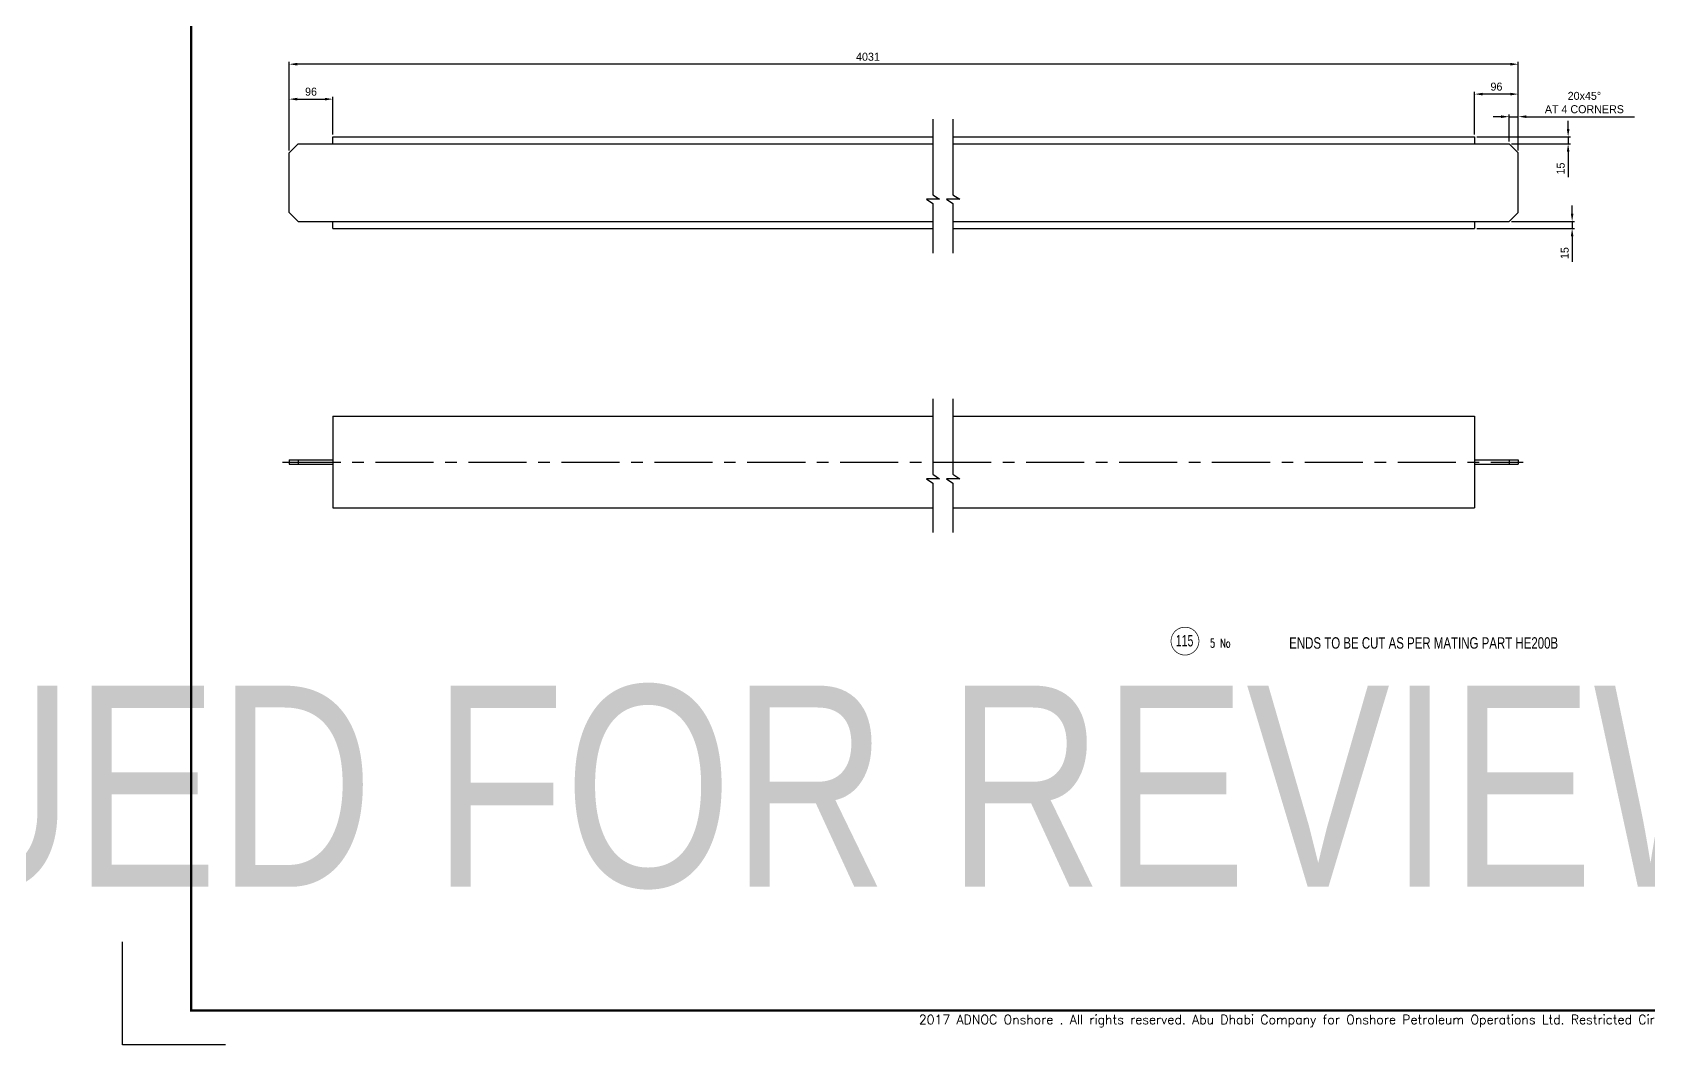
# Model space of a CAD drawing. Header units: millimetres. Extents: x 0 to 16187, y -20471 to 6290.
# Drawn here: x 14089 to 14796, y 1477 to 1920 of the extents above; entities that cross this region are included whole.
import ezdxf
from ezdxf.enums import TextEntityAlignment as Align

# ---------------------------------------------------------------- set-up
doc = ezdxf.new("R2018")
doc.units = ezdxf.units.MM
doc.header["$PDSIZE"] = -1
doc.linetypes.add('CENTERX2', pattern=[20.32, 12.7, -2.54, 2.54, -2.54])
doc.layers.add('BORDER1', color=3, linetype='Continuous')
doc.layers.add('BORDER2', color=7, linetype='Continuous')
doc.styles.add('MtXpl_txt_shx', font='txt.shx', dxfattribs={"height": 0.2})
doc.styles.add('ROMANC', font='ROMANC', dxfattribs={"height": 5})
doc.styles.add('ROMANS', font='ROMANS.shx', dxfattribs={"width": 0.8})
doc.styles.add('ROMANT', font='ROMANT', dxfattribs={"height": 4})
doc.styles.add('SLDTEXTSTYLE0', font='TXT', dxfattribs={"width": 0.75})
doc.styles.add('SLDTEXTSTYLE2', font='TXT', dxfattribs={"width": 0.686449})
doc.dimstyles.new('AM_ISO', dxfattribs={"dimtxt": 3.5, "dimasz": 3.5, "dimexe": 1, "dimexo": 1, "dimgap": 1.5, "dimtad": 1, "dimdsep": 46, "dimtxsty": 'Standard', "dimcen": 0, "dimclrd": 1, "dimclre": 1, "dimclrt": 1, "dimadec": 0, "dimazin": 2, "dimtp": 0.1, "dimtm": 0.1, "dimtfac": 0.71, "dimtdec": 3, "dimtmove": 0, "dimatfit": 3, "dimfxl": 1, "dimlwd": -1, "dimlwe": -1, "dimarcsym": 1})

# ---------------------------------------------------------------- blocks, each defined once
blk = doc.blocks.new('*U609')
at = {"layer": 'BORDER1', "color": 154, "true_color": 0x1859a9, "const_width": 1}
blk.add_lwpolyline([(1.81, 811), (1144, 811), (1144, 0), (0, 0), (0, 811)], close=True, dxfattribs=at)
at = {"layer": 'BORDER2'}
blk.add_lwpolyline([(15, -15), (-30, -15), (-30, 30)], dxfattribs=at)
at = {"layer": 'BORDER2', "color": 154, "true_color": 0x1859a9, "style": 'ROMANS'}
blk.add_text('2017 ADNOC Onshore . All rights reserved. Abu Dhabi Company for Onshore Petroleum Operations Ltd. Restricted Circulation', height=4, dxfattribs=at).set_placement((489.5, -2), align=Align.TOP_CENTER)
at = {"layer": 'BORDER2', "flags": 8}
for tag, height, style, p in [('REV-A', 3.24, 'ROMANS', (986.93, 140.25)), ('RE-A', 8.06, 'ROMANT', (1084.63, 7.17))]:
    blk.add_attdef(tag, text='', height=height, dxfattribs=dict(at, style=style)).set_placement(p, align=Align.CENTER)
at = {"layer": 'BORDER2', "style": 'ROMANS', "width": 3.830216}
blk.add_attdef('DATE-A', text='', height=3.24, dxfattribs=at).set_placement((995.51, 140.25), (1008.51, 140.25), align=Align.FIT)
at = {"layer": 'BORDER2'}
for tag, height, style, p in [('DRN-A', 3.24, 'ROMANS', (1018.38, 140.25)), ('CHD-A', 3.24, 'ROMANS', (1032.35, 140.25)), ('APD-A', 3.24, 'ROMANS', (1046.64, 140.25)), ('CONS_CONT_VEND', 4.2, 'ROMANC', (1061.39, 72.83))]:
    blk.add_attdef(tag, text='', height=height, dxfattribs=dict(at, style=style)).set_placement(p, align=Align.CENTER)
at = {"layer": 'BORDER2', "style": 'ROMANS', "width": 0.8}
for tag, p, height in [('1:X', (997.23, 122.55), 3.5), ('LOC', (1042.74, 122.55), 3.5), ('PROJ_NO', (1118.64, 122.55), 3.5), ('CONS_DRG_NO', (1011, 63), 3)]:
    blk.add_attdef(tag, p, '', height=height, dxfattribs=at)
at = {"layer": 'BORDER2', "lineweight": 30, "width": 0.8, "flags": 104}
blk.add_attdef('COMMENTS-A', text='', height=2.2, dxfattribs=at).set_placement((1055.21, 142.07), align=Align.MIDDLE_LEFT)
at = {"layer": 'BORDER2', "style": 'ROMANS', "width": 0.8}
for tag, p in [('PROJECT_TITLE_1', (1061.07, 55.35)), ('PROJECT_TITLE_2', (1061.07, 49.3))]:
    blk.add_attdef(tag, text='', height=3.5, dxfattribs=at).set_placement(p, align=Align.MIDDLE)
at = {"layer": 'BORDER2', "style": 'ROMANT', "width": 0.8}
for tag, p in [('DRG_TITLE_1', (1061.07, 36.31)), ('DRG_TITLE_2', (1061.07, 28.31)), ('DRG_TITLE_3', (1061.07, 20.31))]:
    blk.add_attdef(tag, text='', height=5, dxfattribs=at).set_placement(p, align=Align.CENTER)
at = {"layer": 'BORDER2', "style": 'ROMANT'}
for tag, p in [('AR', (995, 7.17)), ('PA', (1011.74, 7.17)), ('DC', (1028.45, 7.17)), ('TS', (1120.84, 7.17))]:
    blk.add_attdef(tag, p, '', height=8.06, dxfattribs=at)
for tag, p in [('SRNO', (1074.7, 7.17)), ('SH', (1115.8, 7.18))]:
    blk.add_attdef(tag, text='', height=8.06, dxfattribs=at).set_placement(p, align=Align.RIGHT)
at = {"layer": 'BORDER2', "style": 'ROMANS', "flags": 2}
blk.add_attdef('TB_VERSION', text='', height=2, dxfattribs=at).set_placement((1, -1), align=Align.TOP_LEFT)
blk = doc.blocks.new('*D5229')
at = {"color": 1, "linetype": 'ByBlock'}
for p, q in [((14201.61, 1868.1), (14201.61, 1906.91)), ((14735.58, 1905.91), (14205.11, 1905.91)), ((14739.08, 1868.1), (14739.08, 1906.91))]:
    blk.add_line(p, q, dxfattribs=at)
at = {"color": 1}
for points in [[(14205.11, 1906.5), (14205.11, 1905.33), (14201.61, 1905.91)], [(14735.58, 1905.33), (14735.58, 1906.5), (14739.08, 1905.91)]]:
    blk.add_solid(points, dxfattribs=at)
at = {"layer": 'Defpoints', "color": 0}
for p in [(14201.61, 1905.91), (14201.61, 1867.1), (14739.08, 1867.1)]:
    blk.add_point(p, dxfattribs=at)
at = {"color": 1, "insert": (14454.7, 1909.16), "char_height": 3.5, "attachment_point": 5}
blk.add_mtext('4031', dxfattribs=at)
blk = doc.blocks.new('*D5230')
at = {"color": 1, "linetype": 'ByBlock'}
for p, q in [((14719.98, 1875.1), (14719.98, 1893.84)), ((14735.58, 1892.84), (14723.48, 1892.84)), ((14739.08, 1868.1), (14739.08, 1893.84))]:
    blk.add_line(p, q, dxfattribs=at)
at = {"color": 1}
for points in [[(14723.48, 1893.42), (14723.48, 1892.25), (14719.98, 1892.84)], [(14735.58, 1892.25), (14735.58, 1893.42), (14739.08, 1892.84)]]:
    blk.add_solid(points, dxfattribs=at)
at = {"layer": 'Defpoints', "color": 0}
for p in [(14719.98, 1892.84), (14719.98, 1874.1), (14739.08, 1867.1)]:
    blk.add_point(p, dxfattribs=at)
at = {"color": 1, "insert": (14729.53, 1896.09), "char_height": 3.5, "attachment_point": 5}
blk.add_mtext('96', dxfattribs=at)
blk = doc.blocks.new('*D5231')
at = {"color": 1, "linetype": 'ByBlock'}
for p, q in [((14201.61, 1868.1), (14201.61, 1891.63)), ((14205.11, 1890.63), (14217.21, 1890.63)), ((14220.71, 1875.1), (14220.71, 1891.63))]:
    blk.add_line(p, q, dxfattribs=at)
at = {"color": 1}
for points in [[(14205.11, 1891.22), (14205.11, 1890.05), (14201.61, 1890.63)], [(14217.21, 1890.05), (14217.21, 1891.22), (14220.71, 1890.63)]]:
    blk.add_solid(points, dxfattribs=at)
at = {"layer": 'Defpoints', "color": 0}
for p in [(14220.71, 1890.63), (14220.71, 1874.1), (14201.61, 1867.1)]:
    blk.add_point(p, dxfattribs=at)
at = {"color": 1, "insert": (14211.16, 1893.88), "char_height": 3.5, "attachment_point": 5}
blk.add_mtext('96', dxfattribs=at)
blk = doc.blocks.new('*D5246')
at = {"color": 1, "linetype": 'ByBlock'}
for p, q in [((14731.58, 1882.96), (14728.08, 1882.96)), ((14735.08, 1872.1), (14735.08, 1883.96)), ((14735.08, 1882.96), (14739.08, 1882.96)), ((14739.08, 1868.1), (14739.08, 1883.96)), ((14742.58, 1882.96), (14789.91, 1882.96))]:
    blk.add_line(p, q, dxfattribs=at)
at = {"color": 1}
for points in [[(14731.58, 1882.38), (14731.58, 1883.54), (14735.08, 1882.96)], [(14742.58, 1883.54), (14742.58, 1882.38), (14739.08, 1882.96)]]:
    blk.add_solid(points, dxfattribs=at)
at = {"layer": 'Defpoints', "color": 0}
for p in [(14739.08, 1882.96), (14735.08, 1871.1), (14739.08, 1867.1)]:
    blk.add_point(p, dxfattribs=at)
at = {"color": 1, "insert": (14767.99, 1889.13), "char_height": 3.5, "attachment_point": 5}
blk.add_mtext('20x45%%D\\PAT 4 CORNERS', dxfattribs=at)
blk = doc.blocks.new('*D5566')
at = {"color": 1, "linetype": 'ByBlock'}
for p, q in [((14760.88, 1877.6), (14760.88, 1881.1)), ((14720.98, 1874.1), (14761.88, 1874.1)), ((14760.88, 1874.1), (14760.88, 1871.1)), ((14736.08, 1871.1), (14761.88, 1871.1)), ((14760.88, 1867.6), (14760.88, 1856.43))]:
    blk.add_line(p, q, dxfattribs=at)
at = {"color": 1}
for points in [[(14760.3, 1877.6), (14761.47, 1877.6), (14760.88, 1874.1)], [(14761.47, 1867.6), (14760.3, 1867.6), (14760.88, 1871.1)]]:
    blk.add_solid(points, dxfattribs=at)
at = {"layer": 'Defpoints', "color": 0}
for p in [(14719.98, 1874.1), (14735.08, 1871.1), (14760.88, 1871.1)]:
    blk.add_point(p, dxfattribs=at)
at = {"color": 1, "insert": (14757.63, 1860.27), "char_height": 3.5, "attachment_point": 5, "rotation": 90}
blk.add_mtext('15', dxfattribs=at)
blk = doc.blocks.new('*D5567')
at = {"color": 1, "linetype": 'ByBlock'}
for p, q in [((14762.63, 1840.6), (14762.63, 1844.1)), ((14720.98, 1834.1), (14763.63, 1834.1)), ((14736.08, 1837.1), (14763.63, 1837.1)), ((14762.63, 1837.1), (14762.63, 1834.1)), ((14762.63, 1830.6), (14762.63, 1819.43))]:
    blk.add_line(p, q, dxfattribs=at)
at = {"color": 1}
for points in [[(14762.05, 1840.6), (14763.21, 1840.6), (14762.63, 1837.1)], [(14763.21, 1830.6), (14762.05, 1830.6), (14762.63, 1834.1)]]:
    blk.add_solid(points, dxfattribs=at)
at = {"layer": 'Defpoints', "color": 0}
for p in [(14719.98, 1834.1), (14735.08, 1837.1), (14762.63, 1834.1)]:
    blk.add_point(p, dxfattribs=at)
at = {"color": 1, "insert": (14759.38, 1823.27), "char_height": 3.5, "attachment_point": 5, "rotation": 90}
blk.add_mtext('15', dxfattribs=at)

msp = doc.modelspace()

# ---------------------------------------------------------------- linework, layer by layer
for p, q in [((14483.07633, 1881.80155), (14483.07633, 1848.77717)), ((14491.86722, 1881.80155), (14491.86722, 1848.77717)), ((14205.61445, 1871.10053), (14201.61445, 1867.10053)), ((14735.07553, 1871.10053), (14739.07553, 1867.10053)), ((14486.02762, 1846.80617), (14480.27442, 1846.80617)), ((14480.27442, 1846.80617), (14483.07633, 1844.92446)), ((14483.07633, 1848.77717), (14486.02762, 1846.80617)), ((14483.07633, 1844.92446), (14483.07633, 1823.27659)), ((14494.81852, 1846.80617), (14489.06531, 1846.80617)), ((14489.06531, 1846.80617), (14491.86722, 1844.92446)), ((14491.86722, 1848.77717), (14494.81852, 1846.80617)), ((14491.86722, 1844.92446), (14491.86722, 1823.27659)), ((14205.61445, 1837.10053), (14201.61445, 1841.10053)), ((14735.07553, 1837.10053), (14739.07553, 1841.10053)), ((14483.07633, 1759.58058), (14483.07633, 1726.5562)), ((14491.86722, 1759.58058), (14491.86722, 1726.5562)), ((14205.61445, 1732.77956), (14205.61445, 1730.97956)), ((14735.07553, 1732.77956), (14735.07553, 1730.97956)), ((14486.02762, 1724.5852), (14480.27442, 1724.5852)), ((14480.27442, 1724.5852), (14483.07633, 1722.70349)), ((14483.07633, 1726.5562), (14486.02762, 1724.5852)), ((14494.81852, 1724.5852), (14489.06531, 1724.5852)), ((14489.06531, 1724.5852), (14491.86722, 1722.70349)), ((14491.86722, 1726.5562), (14494.81852, 1724.5852)), ((14483.07633, 1722.70349), (14483.07633, 1701.05562)), ((14491.86722, 1722.70349), (14491.86722, 1701.05562))]:
    msp.add_line(p, q)
at = {"color": 7, "linetype": 'Continuous', "lineweight": 25}
for p, q in [((14220.71445, 1871.10053), (14220.71445, 1874.10053)), ((14220.71445, 1874.10053), (14483.07633, 1874.10053)), ((14491.86722, 1874.10053), (14719.97553, 1874.10053)), ((14719.97553, 1874.10053), (14719.97553, 1871.10053)), ((14201.61445, 1841.10053), (14201.61445, 1867.10053)), ((14205.61445, 1871.10053), (14220.71445, 1871.10053)), ((14220.71445, 1871.10053), (14483.07633, 1871.10053)), ((14491.86722, 1871.10053), (14719.97553, 1871.10053)), ((14719.97553, 1871.10053), (14735.07553, 1871.10053)), ((14739.07553, 1841.10053), (14739.07553, 1867.10053)), ((14205.61445, 1837.10053), (14220.71445, 1837.10053)), ((14220.71445, 1834.10053), (14220.71445, 1837.10053)), ((14220.71445, 1837.10053), (14483.07633, 1837.10053)), ((14220.71445, 1834.10053), (14483.07633, 1834.10053)), ((14491.86722, 1837.10053), (14719.97553, 1837.10053)), ((14491.86722, 1834.10053), (14719.97553, 1834.10053)), ((14719.97553, 1837.10053), (14719.97553, 1834.10053)), ((14719.97553, 1837.10053), (14735.07553, 1837.10053)), ((14220.71445, 1751.87956), (14220.71445, 1731.87956)), ((14220.71445, 1751.87956), (14483.07633, 1751.87956)), ((14491.86722, 1751.87956), (14719.97553, 1751.87956)), ((14719.97553, 1751.87956), (14719.97553, 1731.87956)), ((14201.61445, 1732.77956), (14201.61445, 1731.87956)), ((14201.61445, 1732.77956), (14220.71445, 1732.77956)), ((14201.61445, 1731.87956), (14201.61445, 1730.97956)), ((14220.71445, 1731.87956), (14220.71445, 1711.87956)), ((14719.97553, 1732.77956), (14739.07553, 1732.77956)), ((14719.97553, 1731.87956), (14719.97553, 1711.87956)), ((14739.07553, 1732.77956), (14739.07553, 1731.87956)), ((14739.07553, 1731.87956), (14739.07553, 1730.97956)), ((14201.61445, 1730.97956), (14220.71445, 1730.97956)), ((14719.97553, 1730.97956), (14739.07553, 1730.97956)), ((14220.71445, 1711.87956), (14483.07633, 1711.87956)), ((14491.86722, 1711.87956), (14719.97553, 1711.87956))]:
    msp.add_line(p, q, dxfattribs=at)
at = {"color": 3, "linetype": 'CENTERX2', "lineweight": 25, "ltscale": 2}
msp.add_line((14198.73295, 1731.87956), (14741.23235, 1731.87956), dxfattribs=at)
at = {"color": 2, "const_width": 0.3125}
msp.add_lwpolyline([(14587.23656, 1653.53053, -1), (14599.42406, 1653.53053, -1)], format="xyb", close=True, dxfattribs=at)

# ---------------------------------------------------------------- block references
at = {"layer": 'BORDER1'}
ref = msp.add_blockref('*U609', (12832.62266, 1491.98256), dxfattribs=at)
lines = msp.add_mtext('\\W0.80000;ISSUED FOR REVIEW\\P', dxfattribs={"layer": 'BORDER2', "insert": (13887.83262, 1634.05699), "char_height": 88, "attachment_point": 1})
ref.add_attrib('COMMENTS-A', '', (13887.83262, 1634.05699), dxfattribs={"flags": 104}).embed_mtext(lines)
msp.add_blockref('*U609', (14158.80044, 1491.98256), dxfattribs=at)

# ---------------------------------------------------------------- texts
at = {"color": 2, "lineweight": 25, "style": 'SLDTEXTSTYLE2', "width": 0.686449}
msp.add_text('115', height=5, dxfattribs=at).set_placement((14593.16383, 1653.7235), align=Align.MIDDLE_CENTER)
at = {"color": 2, "lineweight": 25, "style": 'MtXpl_txt_shx', "width": 0.6875}
msp.add_text('5 No', height=3.75, dxfattribs=at).set_placement((14604.27479, 1650.77794))
at = {"style": 'SLDTEXTSTYLE0', "width": 0.75}
msp.add_text('ENDS TO BE CUT AS PER MATING PART HE200B', height=5, dxfattribs=at).set_placement((14638.9057, 1650.22804))

# ---------------------------------------------------------------- dimensions: what is measured, and where the dimension line sits
dim = msp.add_linear_dim(base=(14201.61445, 1905.91239), p1=(14739.07553, 1867.10053), p2=(14201.61445, 1867.10053), text='4031', dimstyle='AM_ISO', override={"dimtxt": 3.5, "dimlfac": 5})
dim.commit()
dim.dimension.update_dxf_attribs({"geometry": '*D5229', "text_midpoint": (14454.69657, 1905.91239), "dimtype": 160})
for base, p1, p2, picture, middle in [((14220.7144505571, 1890.632864731), (14201.6144505571, 1867.1005256044), (14220.7144505571, 1874.1005256044), '*D5231', (14211.1644505571, 1893.882864731)), ((14719.9755322937, 1892.837211686), (14739.0755322937, 1867.1005256044), (14719.9755322937, 1874.1005256044), '*D5230', (14729.5255322937, 1896.087211686))]:
    dim = msp.add_linear_dim(base=base, p1=p1, p2=p2, dimstyle='AM_ISO', override={"dimtxt": 3.5, "dimdec": 0, "dimlfac": 5})
    dim.commit()
    dim.dimension.update_dxf_attribs({"geometry": picture, "text_midpoint": middle})
dim = msp.add_linear_dim(base=(14739.07553, 1882.96056), p1=(14735.07553, 1871.10053), p2=(14739.07553, 1867.10053), text='<>x45%%D\\PAT 4 CORNERS', dimstyle='AM_ISO', override={"dimtxt": 3.5, "dimlfac": 5, "dimtxsty": 'Standard'})
dim.commit()
dim.dimension.update_dxf_attribs({"geometry": '*D5246', "text_midpoint": (14767.9922, 1889.12722)})
for base, p1, p2, picture, middle in [((14760.88264, 1871.10053), (14719.97553, 1874.10053), (14735.07553, 1871.10053), '*D5566', (14757.63264, 1860.26719)), ((14762.62958, 1834.10053), (14735.07553, 1837.10053), (14719.97553, 1834.10053), '*D5567', (14759.37958, 1823.26719))]:
    dim = msp.add_linear_dim(base=base, p1=p1, p2=p2, angle=90, dimstyle='AM_ISO', override={"dimtxt": 3.5, "dimlfac": 5})
    dim.commit()
    dim.dimension.update_dxf_attribs({"geometry": picture, "text_midpoint": middle})

doc.saveas('drawing.dxf')
